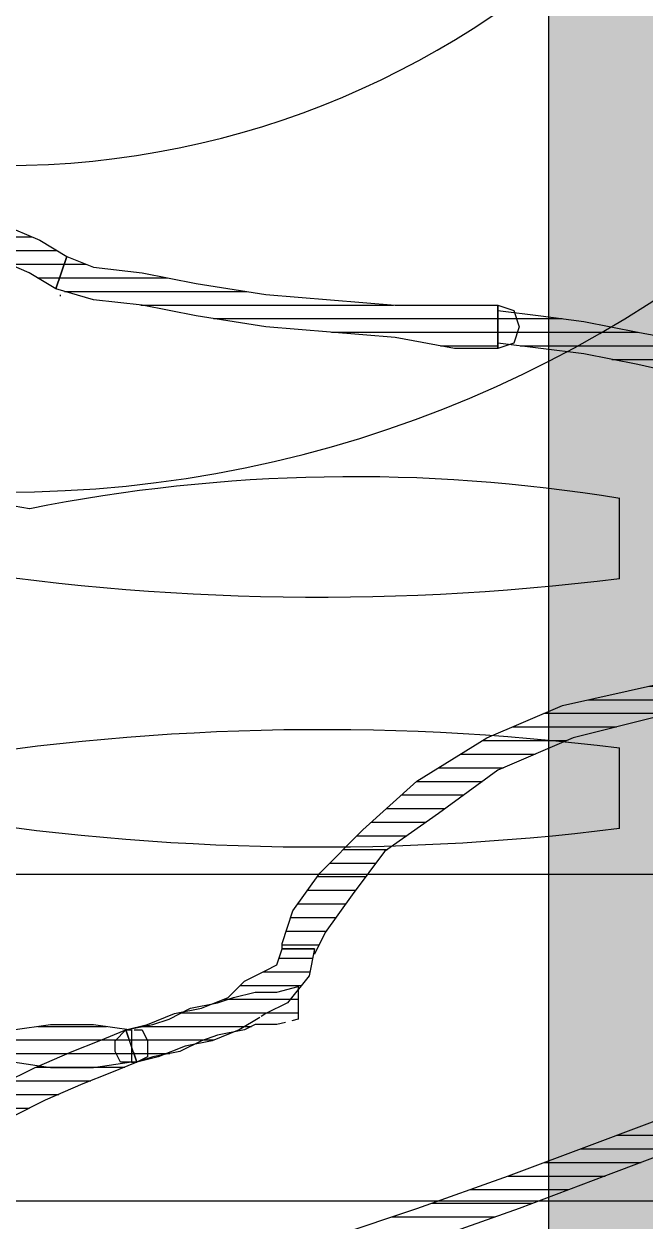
# Model space of a CAD drawing. Extents: x -29316 to 80307, y 54266 to 73016.
# Drawn here: x 21641.15 to 21646.86, y 55596.18 to 55607.18 of the extents above; entities that cross this region are included whole.
import ezdxf

# ---------------------------------------------------------------- set-up
doc = ezdxf.new("R2010")
doc.units = 0
for name, color, linetype in [('İnsan', 50, 'Continuous'), ('mobilya', 107, 'Continuous'), ('OC-Mutfak_Ekipman', 252, 'Continuous')]:
    doc.layers.add(name, color=color, linetype=linetype)
doc.layers.add('PLAN', color=253, linetype='Continuous', lineweight=15)
doc.layers.add('Tezgah', color=7, linetype='Continuous', lineweight=9)
pattern_1 = [(360, (-5108.51305, -673.59423), (1e-16, 0.125), [25])]

# ---------------------------------------------------------------- blocks, each defined once
blk = doc.blocks.new('SICAK SERVİS ÜNİTESİ')
at = {"layer": 'PLAN'}
h = blk.add_hatch(color=256, dxfattribs=at)
h.dxf.hatch_style = 1
h.paths.add_polyline_path([(35816.749, -111098.89, 0.414214), (35817.749, -111097.89, 0.414214), (35816.749, -111096.89), (35638.748, -111096.89, 0.414209), (35637.749, -111097.89, 0.414214), (35638.749, -111098.89)])
h.paths.add_polyline_path([(35638.748, -111106.056, 0.414209), (35637.749, -111107.056, 0.414214), (35638.749, -111108.056), (35816.749, -111108.056, 0.414214), (35817.749, -111107.056, 0.414214), (35816.749, -111106.056)])
h.paths.add_polyline_path([(35816.749, -111117.222, 0.414214), (35817.749, -111116.222, 0.414214), (35816.749, -111115.222), (35638.748, -111115.222, 0.414209), (35637.749, -111116.222, 0.414214), (35638.749, -111117.222)])
at = {"layer": 'OC-Mutfak_Ekipman'}
blk.add_line((35816.749, -111115.222), (35638.749, -111115.222), dxfattribs=at)
blk = doc.blocks.new('A$C2F7A1A77')
at = {"layer": 'mobilya', "color": 3}
for p, q in [((3.423, 27.472), (4.163, 27.472)), ((5.717, 27.472), (6.457, 27.472))]:
    blk.add_line(p, q, dxfattribs=at)
blk.add_lwpolyline([(0, 37), (0, 0), (53, 0), (53, 37)], close=True, dxfattribs=at)
blk.add_lwpolyline([(3, 29), (3, 8, 0.414214), (8, 3), (45, 3, 0.414214), (50, 8), (50, 29, 0.414214), (45, 34), (8, 34, 0.414214)], format="xyb", close=True, dxfattribs=at)
for radius in [11, 8]:
    blk.add_circle((17.512, 21.815), radius, dxfattribs=at)
for centre, radius, start, end in [((25.474, 24.715), 22.223, 172.8729, 189.9137), ((-17.889, 24.727), 22.223, 350.0863, 7.0954), ((27.768, 24.715), 22.223, 172.8729, 189.9137), ((-8.492, 25.025), 15.149, 348.689, 9.2988)]:
    blk.add_arc(centre, radius, start, end, dxfattribs=at)
blk.add_spline([(5.877, 20.889), (5.775, 18.493), (5.875, 17.288), (6.179, 17.561), (6.559, 17.955), (6.735, 19.699), (6.362, 22.053)], degree=3, dxfattribs=at)
blk = doc.blocks.new('InsanKadın')
at = {"layer": 'İnsan'}
h = blk.add_hatch(dxfattribs=at)
h.set_pattern_fill('DC_LINES', scale=0.1, style=0)
h.set_pattern_definition(pattern_1)
h.paths.add_polyline_path([(23.829, 53.562), (24.274, 53.463), (24.868, 53.314), (25.61, 53.066), (26.451, 52.768), (27.243, 52.47), (28.034, 52.172), (28.628, 51.923), (28.974, 51.675), (29.172, 51.973), (28.726, 52.221), (28.133, 52.47), (27.341, 52.768), (26.549, 53.066), (25.709, 53.364), (24.966, 53.612), (24.274, 53.761), (23.829, 53.86), (23.73, 53.811), (23.68, 53.711), (23.73, 53.612)], flags=0)
h = blk.add_hatch(dxfattribs=at)
h.set_pattern_fill('DC_LINES', scale=0.1, style=0)
h.set_pattern_definition(pattern_1)
edge = h.paths.add_edge_path(flags=0)
edge.add_line((20.613, 52.519), (20.86, 52.37))
edge.add_line((20.86, 52.37), (21.157, 52.271))
edge.add_line((21.157, 52.271), (21.454, 52.072))
edge.add_line((21.454, 52.072), (21.8, 51.923))
edge.add_line((21.8, 51.923), (22.097, 51.774))
edge.add_line((22.097, 51.774), (22.443, 51.625))
edge.add_line((22.443, 51.625), (22.691, 51.526))
edge.add_line((22.691, 51.526), (22.938, 51.426))
edge.add_line((22.938, 51.426), (23.037, 51.724))
edge.add_line((23.037, 51.724), (22.79, 51.824))
edge.add_line((22.79, 51.824), (22.543, 51.923))
edge.add_line((22.543, 51.923), (22.196, 52.072))
edge.add_line((22.196, 52.072), (21.899, 52.221))
edge.add_line((21.899, 52.221), (21.552, 52.37))
edge.add_line((21.552, 52.37), (21.256, 52.569))
edge.add_line((21.256, 52.569), (20.959, 52.668))
edge.add_line((20.959, 52.668), (20.712, 52.817))
h = blk.add_hatch(dxfattribs=at)
h.set_pattern_fill('DC_LINES', scale=0.1, style=0)
h.set_pattern_definition(pattern_1)
edge = h.paths.add_edge_path(flags=0)
edge.add_line((20.266, 51.178), (20.563, 51.228))
edge.add_line((20.563, 51.228), (20.86, 51.277))
edge.add_line((20.86, 51.277), (21.207, 51.327))
edge.add_line((21.207, 51.327), (21.552, 51.377))
edge.add_line((21.552, 51.377), (21.899, 51.426))
edge.add_line((21.899, 51.426), (22.246, 51.377))
edge.add_line((22.246, 51.377), (22.641, 51.377))
edge.add_line((22.641, 51.377), (22.988, 51.426))
edge.add_line((22.988, 51.426), (22.988, 51.724))
edge.add_line((22.988, 51.724), (22.641, 51.774))
edge.add_line((22.641, 51.774), (22.246, 51.774))
edge.add_line((22.246, 51.774), (21.899, 51.724))
edge.add_line((21.899, 51.724), (21.552, 51.675))
edge.add_line((21.552, 51.675), (21.207, 51.625))
edge.add_line((21.207, 51.625), (20.86, 51.575))
edge.add_line((20.86, 51.575), (20.563, 51.526))
edge.add_line((20.563, 51.526), (20.266, 51.476))
h = blk.add_hatch(dxfattribs=at)
h.set_pattern_fill('DC_LINES', scale=0.1, style=0)
h.set_pattern_definition(pattern_1)
edge = h.paths.add_edge_path(flags=0)
edge.add_line((22.988, 51.426), (22.938, 51.426))
edge.add_line((22.938, 51.426), (23.185, 51.377))
edge.add_line((23.185, 51.377), (23.334, 51.327))
edge.add_line((23.334, 51.327), (23.532, 51.228))
edge.add_line((23.532, 51.228), (23.779, 51.178))
edge.add_line((23.779, 51.178), (23.927, 51.128))
edge.add_line((23.927, 51.128), (24.126, 51.079))
edge.add_line((24.126, 51.079), (24.324, 51.079))
edge.add_line((24.324, 51.079), (24.521, 51.029))
edge.add_line((24.521, 51.029), (24.521, 51.327))
edge.add_line((24.521, 51.327), (24.324, 51.377))
edge.add_line((24.324, 51.377), (24.126, 51.377))
edge.add_line((24.126, 51.377), (24.027, 51.426))
edge.add_line((24.027, 51.426), (23.779, 51.476))
edge.add_line((23.779, 51.476), (23.631, 51.526))
edge.add_line((23.631, 51.526), (23.433, 51.625))
edge.add_line((23.433, 51.625), (23.185, 51.675))
edge.add_line((23.185, 51.675), (23.037, 51.724))
edge.add_line((23.037, 51.724), (22.988, 51.724))
edge.add_line((22.988, 51.724), (23.037, 51.724))
edge.add_line((23.037, 51.724), (22.888, 51.724))
edge.add_line((22.888, 51.724), (22.839, 51.625))
edge.add_line((22.839, 51.625), (22.839, 51.526))
edge.add_line((22.839, 51.526), (22.938, 51.426))
h = blk.add_hatch(dxfattribs=at)
h.set_pattern_fill('DC_LINES', scale=0.1, style=0)
h.set_pattern_definition(pattern_1)
edge = h.paths.add_edge_path(flags=0)
edge.add_line((22.938, 51.426), (23.136, 51.377))
edge.add_line((23.136, 51.377), (23.383, 51.277))
edge.add_line((23.383, 51.277), (23.631, 51.228))
edge.add_line((23.631, 51.228), (23.878, 51.128))
edge.add_line((23.878, 51.128), (24.027, 50.979))
edge.add_line((24.027, 50.979), (24.224, 50.88))
edge.add_line((24.224, 50.88), (24.324, 50.83))
edge.add_line((24.324, 50.83), (24.373, 50.681))
edge.add_line((24.373, 50.681), (24.67, 50.681))
edge.add_line((24.67, 50.681), (24.62, 50.93))
edge.add_line((24.62, 50.93), (24.423, 51.178))
edge.add_line((24.423, 51.178), (24.224, 51.277))
edge.add_line((24.224, 51.277), (23.977, 51.426))
edge.add_line((23.977, 51.426), (23.73, 51.526))
edge.add_line((23.73, 51.526), (23.482, 51.575))
edge.add_line((23.482, 51.575), (23.235, 51.675))
edge.add_line((23.235, 51.675), (23.037, 51.724))
h = blk.add_hatch(dxfattribs=at)
h.set_pattern_fill('DC_LINES', scale=0.1, style=0)
h.set_pattern_definition(pattern_1)
edge = h.paths.add_edge_path(flags=0)
edge.add_line((24.373, 50.681), (24.373, 50.632))
edge.add_line((24.373, 50.632), (24.472, 50.334))
edge.add_line((24.472, 50.334), (24.719, 49.986))
edge.add_line((24.719, 49.986), (25.115, 49.588))
edge.add_line((25.115, 49.588), (25.61, 49.141))
edge.add_line((25.61, 49.141), (26.253, 48.744))
edge.add_line((26.253, 48.744), (26.946, 48.446))
edge.add_line((26.946, 48.446), (27.837, 48.247))
edge.add_line((27.837, 48.247), (28.826, 48.247))
edge.add_line((28.826, 48.247), (28.826, 48.545))
edge.add_line((28.826, 48.545), (27.837, 48.545))
edge.add_line((27.837, 48.545), (27.045, 48.744))
edge.add_line((27.045, 48.744), (26.352, 49.042))
edge.add_line((26.352, 49.042), (25.807, 49.439))
edge.add_line((25.807, 49.439), (25.313, 49.787))
edge.add_line((25.313, 49.787), (25.016, 50.185))
edge.add_line((25.016, 50.185), (24.769, 50.532))
edge.add_line((24.769, 50.532), (24.67, 50.731))
edge.add_line((24.67, 50.731), (24.67, 50.681))
h = blk.add_hatch(dxfattribs=at)
h.set_pattern_fill('DC_LINES', scale=0.1, style=0)
h.set_pattern_definition(pattern_1)
edge = h.paths.add_edge_path(flags=0)
edge.add_line((29.716, 45.863), (29.667, 45.863))
edge.add_line((29.667, 45.863), (29.37, 45.764))
edge.add_line((29.37, 45.764), (29.023, 45.664))
edge.add_line((29.023, 45.664), (28.529, 45.565))
edge.add_line((28.529, 45.565), (28.084, 45.416))
edge.add_line((28.084, 45.416), (27.638, 45.316))
edge.add_line((27.638, 45.316), (27.143, 45.217))
edge.add_line((27.143, 45.217), (26.748, 45.167))
edge.add_line((26.748, 45.167), (26.352, 45.118))
edge.add_line((26.352, 45.118), (26.352, 44.82))
edge.add_line((26.352, 44.82), (26.748, 44.869))
edge.add_line((26.748, 44.869), (27.143, 44.919))
edge.add_line((27.143, 44.919), (27.638, 45.018))
edge.add_line((27.638, 45.018), (28.182, 45.118))
edge.add_line((28.182, 45.118), (28.628, 45.267))
edge.add_line((28.628, 45.267), (29.023, 45.366))
edge.add_line((29.023, 45.366), (29.468, 45.465))
edge.add_line((29.468, 45.465), (29.765, 45.565))
edge.add_line((29.765, 45.565), (29.716, 45.565))
h = blk.add_hatch(dxfattribs=at)
h.set_pattern_fill('DC_LINES', scale=0.1, style=0)
h.set_pattern_definition(pattern_1)
edge = h.paths.add_edge_path(flags=0)
edge.add_line((26.352, 45.118), (26.352, 45.167))
edge.add_line((26.352, 45.167), (25.956, 45.167))
edge.add_line((25.956, 45.167), (25.412, 45.068))
edge.add_line((25.412, 45.068), (24.818, 45.018))
edge.add_line((24.818, 45.018), (24.224, 44.969))
edge.add_line((24.224, 44.969), (23.582, 44.869))
edge.add_line((23.582, 44.869), (23.087, 44.77))
edge.add_line((23.087, 44.77), (22.641, 44.72))
edge.add_line((22.641, 44.72), (22.295, 44.621))
edge.add_line((22.295, 44.621), (22.394, 44.323))
edge.add_line((22.394, 44.323), (22.641, 44.422))
edge.add_line((22.641, 44.422), (23.087, 44.472))
edge.add_line((23.087, 44.472), (23.582, 44.571))
edge.add_line((23.582, 44.571), (24.224, 44.671))
edge.add_line((24.224, 44.671), (24.818, 44.72))
edge.add_line((24.818, 44.72), (25.412, 44.77))
edge.add_line((25.412, 44.77), (25.956, 44.77))
edge.add_line((25.956, 44.77), (26.352, 44.77))
edge.add_line((26.352, 44.77), (26.352, 44.82))
h = blk.add_hatch(dxfattribs=at)
h.set_pattern_fill('DC_LINES', scale=0.1, style=0)
h.set_pattern_definition(pattern_1)
edge = h.paths.add_edge_path(flags=0)
edge.add_line((26.352, 45.167), (25.956, 45.167))
edge.add_line((25.956, 45.167), (25.412, 45.068))
edge.add_line((25.412, 45.068), (24.818, 45.018))
edge.add_line((24.818, 45.018), (24.224, 44.969))
edge.add_line((24.224, 44.969), (23.582, 44.869))
edge.add_line((23.582, 44.869), (23.087, 44.77))
edge.add_line((23.087, 44.77), (22.641, 44.72))
edge.add_line((22.641, 44.72), (22.295, 44.621))
edge.add_line((22.295, 44.621), (22.394, 44.323))
edge.add_line((22.394, 44.323), (22.641, 44.422))
edge.add_line((22.641, 44.422), (23.087, 44.472))
edge.add_line((23.087, 44.472), (23.582, 44.571))
edge.add_line((23.582, 44.571), (24.224, 44.671))
edge.add_line((24.224, 44.671), (24.818, 44.72))
edge.add_line((24.818, 44.72), (25.412, 44.77))
edge.add_line((25.412, 44.77), (25.956, 44.77))
edge.add_line((25.956, 44.77), (26.352, 44.77))
h = blk.add_hatch(dxfattribs=at)
h.set_pattern_fill('DC_LINES', scale=0.1, style=0)
h.set_pattern_definition(pattern_1)
edge = h.paths.add_edge_path(flags=0)
edge.add_line((22.295, 44.621), (22.048, 44.472))
edge.add_line((22.048, 44.472), (21.701, 44.323))
edge.add_line((21.701, 44.323), (21.256, 44.075))
edge.add_line((21.256, 44.075), (20.81, 43.826))
edge.add_line((20.81, 43.826), (20.366, 43.578))
edge.add_line((20.366, 43.578), (19.921, 43.379))
edge.add_line((19.921, 43.379), (19.524, 43.18))
edge.add_line((19.524, 43.18), (19.178, 43.031))
edge.add_line((19.178, 43.031), (19.277, 42.733))
edge.add_line((19.277, 42.733), (19.624, 42.882))
edge.add_line((19.624, 42.882), (20.019, 43.081))
edge.add_line((20.019, 43.081), (20.464, 43.28))
edge.add_line((20.464, 43.28), (20.91, 43.528))
edge.add_line((20.91, 43.528), (21.355, 43.777))
edge.add_line((21.355, 43.777), (21.8, 44.025))
edge.add_line((21.8, 44.025), (22.146, 44.174))
edge.add_line((22.146, 44.174), (22.394, 44.323))
h = blk.add_hatch(dxfattribs=at)
h.set_pattern_fill('DC_LINES', scale=0.1, style=0)
h.set_pattern_definition(pattern_1)
edge = h.paths.add_edge_path(flags=0)
edge.add_line((22.295, 44.621), (22.048, 44.472))
edge.add_line((22.048, 44.472), (21.701, 44.323))
edge.add_line((21.701, 44.323), (21.256, 44.075))
edge.add_line((21.256, 44.075), (20.81, 43.826))
edge.add_line((20.81, 43.826), (20.366, 43.578))
edge.add_line((20.366, 43.578), (19.921, 43.379))
edge.add_line((19.921, 43.379), (19.524, 43.18))
edge.add_line((19.524, 43.18), (19.178, 43.031))
edge.add_line((19.178, 43.031), (19.277, 42.733))
edge.add_line((19.277, 42.733), (19.624, 42.882))
edge.add_line((19.624, 42.882), (20.019, 43.081))
edge.add_line((20.019, 43.081), (20.464, 43.28))
edge.add_line((20.464, 43.28), (20.91, 43.528))
edge.add_line((20.91, 43.528), (21.355, 43.777))
edge.add_line((21.355, 43.777), (21.8, 44.025))
edge.add_line((21.8, 44.025), (22.146, 44.174))
edge.add_line((22.146, 44.174), (22.394, 44.323))
at = {"layer": 'İnsan', "color": 7}
blk.add_line((22.334, 44.676), (22.334, 44.686), dxfattribs=at)
at = {"layer": 'İnsan', "color": 7, "flags": 128}
blk.add_lwpolyline([(28.133, 52.47), (27.341, 52.768), (26.549, 53.066), (25.709, 53.364), (24.966, 53.612), (24.274, 53.761), (23.829, 53.86), (23.829, 53.86), (23.829, 53.86), (23.73, 53.811), (23.68, 53.711), (23.73, 53.612), (23.829, 53.562), (23.829, 53.562), (23.829, 53.562), (23.829, 53.562), (24.274, 53.463), (24.868, 53.314), (25.61, 53.066), (26.451, 52.768), (27.243, 52.47), (28.034, 52.172)], dxfattribs=at)
at = {"layer": 'İnsan', "color": 7}
for points in [[(23.006, 51.631), (23.037, 51.724), (22.79, 51.824), (22.543, 51.923), (22.196, 52.072), (21.899, 52.221), (21.552, 52.37), (21.256, 52.569), (20.959, 52.668), (20.712, 52.817), (20.712, 52.817), (20.613, 52.519), (20.613, 52.519)], [(20.613, 52.519), (20.613, 52.519), (20.86, 52.37), (21.157, 52.271), (21.454, 52.072), (21.8, 51.923), (22.097, 51.774), (22.443, 51.625), (22.691, 51.526), (22.938, 51.426), (23.002, 51.621)], [(24.404, 51.357), (24.324, 51.377), (24.126, 51.377), (24.027, 51.426), (23.779, 51.476), (23.631, 51.526), (23.433, 51.625), (23.185, 51.675), (23.037, 51.724), (22.988, 51.724), (23.037, 51.724), (22.888, 51.724), (22.839, 51.625), (22.839, 51.526), (22.938, 51.426), (22.988, 51.426), (22.988, 51.426)], [(23.037, 51.724), (22.888, 51.724), (22.839, 51.625), (22.839, 51.526), (22.938, 51.426), (23.002, 51.621)], [(24.166, 51.313), (23.977, 51.426), (23.73, 51.526), (23.482, 51.575), (23.235, 51.675), (23.037, 51.724), (22.938, 51.426), (22.938, 51.426)], [(23.013, 51.426), (23.087, 51.426), (23.136, 51.526), (23.136, 51.675), (23.037, 51.724), (22.938, 51.426), (22.938, 51.426)], [(23.006, 51.631), (23.037, 51.724), (23.037, 51.724)], [(22.988, 51.426), (22.938, 51.426), (23.185, 51.377), (23.334, 51.327), (23.532, 51.228), (23.779, 51.178), (23.927, 51.128), (24.126, 51.079), (24.324, 51.079), (24.521, 51.029), (24.521, 51.327), (24.461, 51.342)], [(22.938, 51.426), (23.136, 51.377), (23.383, 51.277), (23.631, 51.228), (23.878, 51.128), (24.027, 50.979), (24.224, 50.88), (24.324, 50.83), (24.373, 50.681), (24.67, 50.681), (24.62, 50.93), (24.423, 51.178), (24.224, 51.277), (24.18, 51.304)], [(22.938, 51.426), (22.988, 51.426)]]:
    blk.add_lwpolyline(points, dxfattribs=at)
at = {"layer": 'İnsan', "color": 7, "flags": 128}
for points in [[(20.266, 51.178), (20.266, 51.178), (20.563, 51.228), (20.86, 51.277), (21.207, 51.327), (21.552, 51.377), (21.899, 51.426), (22.246, 51.377), (22.641, 51.377), (22.988, 51.426), (22.988, 51.724), (22.641, 51.774), (22.246, 51.774), (21.899, 51.724), (21.552, 51.675), (21.207, 51.625), (20.86, 51.575), (20.563, 51.526), (20.266, 51.476), (20.266, 51.476), (20.266, 51.178)], [(24.373, 50.681), (24.373, 50.632), (24.472, 50.334), (24.719, 49.986), (25.115, 49.588), (25.61, 49.141), (26.253, 48.744), (26.946, 48.446), (27.837, 48.247), (28.826, 48.247), (28.826, 48.545), (27.837, 48.545), (27.045, 48.744), (26.352, 49.042), (25.807, 49.439), (25.313, 49.787), (25.016, 50.185), (24.769, 50.532), (24.67, 50.731), (24.67, 50.681), (24.373, 50.681)], [(29.716, 45.863), (29.667, 45.863), (29.37, 45.764), (29.023, 45.664), (28.529, 45.565), (28.084, 45.416), (27.638, 45.316), (27.143, 45.217), (26.748, 45.167), (26.352, 45.118), (26.352, 44.82), (26.748, 44.869), (27.143, 44.919), (27.638, 45.018), (28.182, 45.118), (28.628, 45.267), (29.023, 45.366), (29.468, 45.465), (29.765, 45.565), (29.716, 45.565), (29.716, 45.863)], [(26.352, 45.118), (26.352, 45.167), (25.956, 45.167), (25.412, 45.068), (24.818, 45.018), (24.224, 44.969), (23.582, 44.869), (23.087, 44.77), (22.641, 44.72), (22.295, 44.621), (22.394, 44.323), (22.641, 44.422), (23.087, 44.472), (23.582, 44.571), (24.224, 44.671), (24.818, 44.72), (25.412, 44.77), (25.956, 44.77), (26.352, 44.77), (26.352, 44.82), (26.352, 45.118)], [(26.352, 45.167), (25.956, 45.167), (25.412, 45.068), (24.818, 45.018), (24.224, 44.969), (23.582, 44.869), (23.087, 44.77), (22.641, 44.72), (22.295, 44.621), (22.394, 44.323), (22.641, 44.422), (23.087, 44.472), (23.582, 44.571), (24.224, 44.671), (24.818, 44.72), (25.412, 44.77), (25.956, 44.77), (26.352, 44.77), (26.352, 45.167)], [(26.352, 44.77), (26.501, 44.82), (26.549, 44.969), (26.501, 45.118), (26.352, 45.167), (26.352, 44.77)], [(22.295, 44.621), (22.295, 44.621), (22.048, 44.472), (21.701, 44.323), (21.256, 44.075), (20.81, 43.826), (20.366, 43.578), (19.921, 43.379), (19.524, 43.18), (19.178, 43.031), (19.277, 42.733), (19.624, 42.882), (20.019, 43.081), (20.464, 43.28), (20.91, 43.528), (21.355, 43.777), (21.8, 44.025), (22.146, 44.174), (22.394, 44.323), (22.394, 44.323), (22.295, 44.621)], [(22.295, 44.621), (22.295, 44.621), (22.048, 44.472), (21.701, 44.323), (21.256, 44.075), (20.81, 43.826), (20.366, 43.578), (19.921, 43.379), (19.524, 43.18), (19.178, 43.031), (19.277, 42.733), (19.624, 42.882), (20.019, 43.081), (20.464, 43.28), (20.91, 43.528), (21.355, 43.777), (21.8, 44.025), (22.146, 44.174), (22.394, 44.323), (22.394, 44.323), (22.295, 44.621)]]:
    blk.add_lwpolyline(points, close=True, dxfattribs=at)
at = {"layer": 'İnsan', "color": 7, "rotation": 270}
blk.add_blockref('A$C2F7A1A77', (0, 53), dxfattribs=at)

msp = doc.modelspace()

# ---------------------------------------------------------------- block references
at = {"layer": 'PLAN', "rotation": 90}
msp.add_blockref('SICAK SERVİS ÜNİTESİ', (-89469.251, 19912.892), dxfattribs=at)
at = {"layer": 'Tezgah', "xscale": -1, "rotation": 180}
msp.add_blockref('InsanKadın', (21619.151, 55649.363), dxfattribs=at)

doc.saveas('drawing.dxf')
